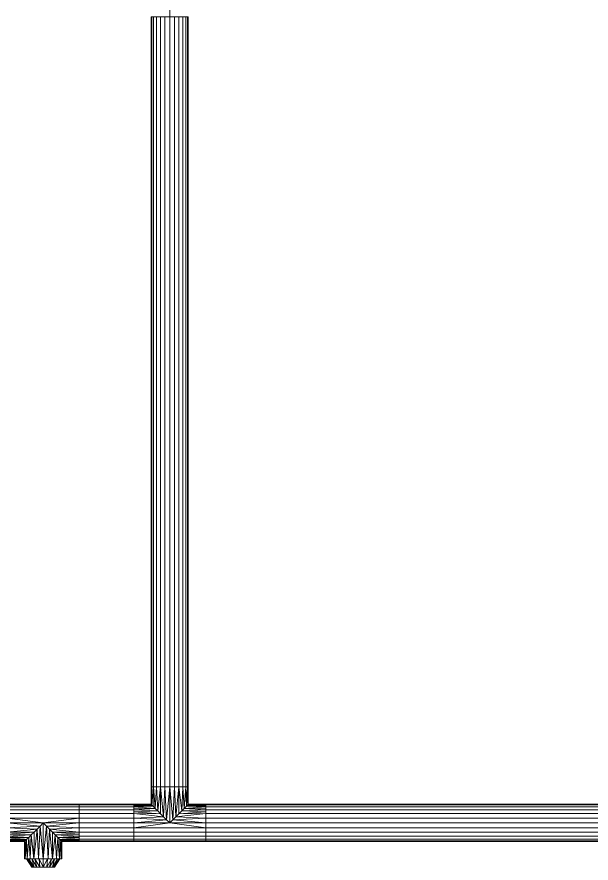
# Model space of a CAD drawing. Header units: inches. Extents: x -3033 to -2408, y 63 to 603.
# Drawn here: x -2922.5 to -2868.5, y 245.2 to 324.8 of the extents above; entities that cross this region are included whole.
import ezdxf

# ---------------------------------------------------------------- set-up
doc = ezdxf.new("R2010")
doc.units = ezdxf.units.IN
doc.header["$MEASUREMENT"] = 0
doc.layers.add('P-PIPE', color=3, linetype='Continuous', lineweight=9)
doc.layers.add('P-PIPE-CNTR', color=3, linetype='Continuous', lineweight=9)

# ---------------------------------------------------------------- blocks, each defined once
blk = doc.blocks.new('Tee - Welded - Generic - Standard-1078909-07 - Penthouse Level')
at = {"layer": 'P-PIPE'}
mesh = blk.add_polyface(dxfattribs=at)
corners = [(-3.386, -1.75), (-3.386, -1.69, 0.453), (-3.386, -1.516, 0.875), (-3.386, -1.237, 1.237), (-3.386, -0.875, 1.516), (-3.386, -0.453, 1.69), (-3.386, 0, 1.75), (-3.386, 0.453, 1.69), (-3.386, 0.875, 1.516), (-3.386, 1.237, 1.237), (-3.386, 1.516, 0.875), (-3.386, 1.69, 0.453), (-3.386, 1.75), (-3.386, 1.69, -0.453), (-3.386, 1.516, -0.875), (-3.386, 1.237, -1.237), (-3.386, 0.875, -1.516), (-3.386, 0.453, -1.69), (-3.386, 0, -1.75), (-3.386, -0.453, -1.69), (-3.386, -0.875, -1.516), (-3.386, -1.237, -1.237), (-3.386, -1.516, -0.875), (-3.386, -1.69, -0.453)]
mesh.append_faces([[corners[k] for k in face] for face in [(10, 5, 8, 9), (13, 1, 12)]], dxfattribs={"vtx0": -1, "vtx1": -1})
mesh.append_faces([[corners[k] for k in face] for face in [(16, 19, 22)]], dxfattribs={"vtx0": -1, "vtx1": -1, "vtx2": -1})
mesh.append_faces([[corners[k] for k in face] for face in [(13, 16, 0, 1)]], dxfattribs={"vtx0": -1, "vtx1": -1, "vtx3": -1})
mesh.append_faces([[corners[k] for k in face] for face in [(6, 7, 8, 5)]], dxfattribs={"vtx2": -1})
mesh.append_faces([[corners[k] for k in face] for face in [(22, 23, 0, 16), (10, 11, 12, 5), (1, 2, 3, 12), (3, 4, 5, 12)]], dxfattribs={"vtx2": -1, "vtx3": -1})
mesh.append_faces([[corners[k] for k in face] for face in [(16, 17, 18, 19), (13, 14, 15, 16), (19, 20, 21, 22)]], dxfattribs={"vtx3": -1})
mesh = blk.add_polyface(dxfattribs=at)
corners = [(-3.386, 1.75), (-3.386, 1.69, 0.453), (-3.386, 1.516, 0.875), (-3.386, 1.237, 1.237), (-3.386, 0.875, 1.516), (-3.386, 0.453, 1.69), (-3.386, 0, 1.75), (-3.386, -0.453, 1.69), (-3.386, -0.875, 1.516), (-3.386, -1.237, 1.237), (-3.386, -1.516, 0.875), (-3.386, -1.69, 0.453), (-3.386, -1.75), (-1.75, -1.75), (-1.701, -1.701, 0.411), (-1.566, -1.566, 0.781), (-1.368, -1.368, 1.091), (-1.13, -1.13, 1.337), (-0.865, -0.865, 1.521), (-0.584, -0.584, 1.65), (-0.294, -0.294, 1.725), (0, 0, 1.75), (0.294, -0.294, 1.725), (0.584, -0.584, 1.65), (0.865, -0.865, 1.521), (1.13, -1.13, 1.337), (1.368, -1.368, 1.091), (1.566, -1.566, 0.781), (1.701, -1.701, 0.411), (1.75, -1.75), (3.386, -1.75), (3.386, -1.69, 0.453), (3.386, -1.516, 0.875), (3.386, -1.237, 1.237), (3.386, -0.875, 1.516), (3.386, -0.453, 1.69), (3.386, 0, 1.75), (3.386, 0.453, 1.69), (3.386, 0.875, 1.516), (3.386, 1.237, 1.237), (3.386, 1.516, 0.875), (3.386, 1.69, 0.453), (3.386, 1.75), (-3.386, -1.056, 1.376), (-3.386, -1.376, 1.056), (-3.386, -1.603, 0.664), (3.386, -1.603, 0.664), (3.386, -1.376, 1.056), (3.386, -1.056, 1.376), (1.633, -1.633, 0.596), (-1.633, -1.633, 0.596)]
mesh.append_faces([[corners[k] for k in face] for face in [(14, 12, 13)]], dxfattribs={"vtx0": -1})
mesh.append_faces([[corners[k] for k in face] for face in [(34, 24, 48), (33, 26, 47), (26, 33, 25), (11, 50, 45), (15, 45, 50), (12, 14, 11), (9, 17, 43), (16, 10, 15), (24, 34, 23), (22, 36, 21), (20, 7, 19), (7, 20, 6), (18, 43, 17)]], dxfattribs={"vtx0": -1, "vtx1": -1})
mesh.append_faces([[corners[k] for k in face] for face in [(32, 26, 27), (25, 33, 48), (11, 14, 50), (18, 8, 43), (16, 44, 10), (46, 27, 49), (48, 24, 25), (31, 49, 28), (16, 9, 44), (23, 34, 35), (15, 10, 45), (21, 5, 6), (26, 32, 47)]], dxfattribs={"vtx0": -1, "vtx2": -1})
mesh.append_faces([[corners[k] for k in face] for face in [(21, 36, 37, 5)]], dxfattribs={"vtx0": -1, "vtx2": -1, "vtx3": -1})
mesh.append_faces([[corners[k] for k in face] for face in [(30, 31, 28), (31, 46, 49), (46, 32, 27), (16, 17, 9), (18, 19, 8), (35, 36, 22), (22, 23, 35), (20, 21, 6), (7, 8, 19)]], dxfattribs={"vtx1": -1, "vtx2": -1})
mesh.append_faces([[corners[k] for k in face] for face in [(39, 40, 2, 3), (40, 41, 1, 2), (37, 38, 4, 5), (38, 39, 3, 4)]], dxfattribs={"vtx1": -1, "vtx3": -1})
mesh.append_faces([[corners[k] for k in face] for face in [(28, 29, 30)]], dxfattribs={"vtx2": -1})
mesh.append_faces([[corners[k] for k in face] for face in [(41, 42, 0, 1)]], dxfattribs={"vtx3": -1})
mesh = blk.add_polyface(dxfattribs=at)
corners = [(-3.386, -1.75), (-3.386, -1.69, -0.453), (-3.386, -1.516, -0.875), (-3.386, -1.237, -1.237), (-3.386, -0.875, -1.516), (-3.386, -0.453, -1.69), (-3.386, 0, -1.75), (-3.386, 0.453, -1.69), (-3.386, 0.875, -1.516), (-3.386, 1.237, -1.237), (-3.386, 1.516, -0.875), (-3.386, 1.69, -0.453), (-3.386, 1.75), (3.386, 1.75), (3.386, 1.69, -0.453), (3.386, 1.516, -0.875), (3.386, 1.237, -1.237), (3.386, 0.875, -1.516), (3.386, 0.453, -1.69), (3.386, 0, -1.75), (3.386, -0.453, -1.69), (3.386, -0.875, -1.516), (3.386, -1.237, -1.237), (3.386, -1.516, -0.875), (3.386, -1.69, -0.453), (3.386, -1.75), (1.75, -1.75), (1.701, -1.701, -0.411), (1.566, -1.566, -0.781), (1.368, -1.368, -1.091), (1.13, -1.13, -1.337), (0.865, -0.865, -1.521), (0.584, -0.584, -1.65), (0.294, -0.294, -1.725), (0, 0, -1.75), (-0.294, -0.294, -1.725), (-0.584, -0.584, -1.65), (-0.865, -0.865, -1.521), (-1.13, -1.13, -1.337), (-1.368, -1.368, -1.091), (-1.566, -1.566, -0.781), (-1.701, -1.701, -0.411), (-1.75, -1.75), (-3.386, -1.603, -0.664), (-3.386, -1.376, -1.056), (-3.386, -1.056, -1.376), (3.386, -1.056, -1.376), (3.386, -1.376, -1.056), (3.386, -1.603, -0.664), (-1.633, -1.633, -0.596), (1.633, -1.633, -0.596)]
mesh.append_faces([[corners[k] for k in face] for face in [(33, 20, 32), (6, 35, 5), (31, 46, 30), (28, 48, 50), (38, 45, 37), (24, 50, 48), (3, 39, 44), (37, 4, 36), (1, 41, 0), (40, 2, 39)]], dxfattribs={"vtx0": -1, "vtx1": -1})
mesh.append_faces([[corners[k] for k in face] for face in [(11, 14, 15, 10), (38, 3, 45), (19, 33, 34), (1, 49, 41), (39, 2, 44), (36, 4, 5), (43, 40, 49), (31, 21, 46), (21, 31, 32), (24, 27, 50), (27, 24, 25), (23, 28, 29), (3, 38, 39), (28, 23, 48), (40, 43, 2), (29, 22, 47)]], dxfattribs={"vtx0": -1, "vtx2": -1})
mesh.append_faces([[corners[k] for k in face] for face in [(34, 6, 7, 18)]], dxfattribs={"vtx0": -1, "vtx2": -1, "vtx3": -1})
mesh.append_faces([[corners[k] for k in face] for face in [(26, 27, 25)]], dxfattribs={"vtx1": -1})
mesh.append_faces([[corners[k] for k in face] for face in [(19, 20, 33), (18, 19, 34), (20, 21, 32), (35, 36, 5), (34, 35, 6), (46, 22, 30), (29, 30, 22), (47, 23, 29), (45, 4, 37), (1, 43, 49)]], dxfattribs={"vtx1": -1, "vtx2": -1})
mesh.append_faces([[corners[k] for k in face] for face in [(15, 16, 9, 10), (16, 17, 8, 9), (17, 18, 7, 8)]], dxfattribs={"vtx1": -1, "vtx3": -1})
mesh.append_faces([[corners[k] for k in face] for face in [(12, 13, 14, 11), (41, 42, 0)]], dxfattribs={"vtx2": -1})
mesh = blk.add_polyface(dxfattribs=at)
corners = [(3.386, -1.75), (3.386, -1.69, -0.453), (3.386, -1.516, -0.875), (3.386, -1.237, -1.237), (3.386, -0.875, -1.516), (3.386, -0.453, -1.69), (3.386, 0, -1.75), (3.386, 0.453, -1.69), (3.386, 0.875, -1.516), (3.386, 1.237, -1.237), (3.386, 1.516, -0.875), (3.386, 1.69, -0.453), (3.386, 1.75), (3.386, 1.69, 0.453), (3.386, 1.516, 0.875), (3.386, 1.237, 1.237), (3.386, 0.875, 1.516), (3.386, 0.453, 1.69), (3.386, 0, 1.75), (3.386, -0.453, 1.69), (3.386, -0.875, 1.516), (3.386, -1.237, 1.237), (3.386, -1.516, 0.875), (3.386, -1.69, 0.453)]
mesh.append_faces([[corners[k] for k in face] for face in [(21, 19, 20)]], dxfattribs={"vtx0": -1})
mesh.append_faces([[corners[k] for k in face] for face in [(16, 19, 14, 15)]], dxfattribs={"vtx0": -1, "vtx1": -1})
mesh.append_faces([[corners[k] for k in face] for face in [(8, 21, 2, 5), (21, 8, 14, 19)]], dxfattribs={"vtx0": -1, "vtx1": -1, "vtx2": -1, "vtx3": -1})
mesh.append_faces([[corners[k] for k in face] for face in [(8, 11, 12, 14)]], dxfattribs={"vtx0": -1, "vtx2": -1, "vtx3": -1})
mesh.append_faces([[corners[k] for k in face] for face in [(6, 7, 8, 5), (9, 10, 11, 8), (3, 4, 5, 2), (12, 13, 14)]], dxfattribs={"vtx2": -1})
mesh.append_faces([[corners[k] for k in face] for face in [(0, 1, 2, 21)]], dxfattribs={"vtx2": -1, "vtx3": -1})
mesh.append_faces([[corners[k] for k in face] for face in [(16, 17, 18, 19), (21, 22, 23, 0)]], dxfattribs={"vtx3": -1})
mesh = blk.add_polyface(dxfattribs=at)
corners = [(-1.75, -3.386), (-1.69, -3.386, 0.453), (-1.516, -3.386, 0.875), (-1.237, -3.386, 1.237), (-0.875, -3.386, 1.516), (-0.453, -3.386, 1.69), (0, -3.386, 1.75), (0.453, -3.386, 1.69), (0.875, -3.386, 1.516), (1.237, -3.386, 1.237), (1.516, -3.386, 0.875), (1.69, -3.386, 0.453), (1.75, -3.386), (1.75, -1.75), (1.701, -1.701, 0.411), (1.566, -1.566, 0.781), (1.368, -1.368, 1.091), (1.13, -1.13, 1.337), (0.865, -0.865, 1.521), (0.584, -0.584, 1.65), (0.294, -0.294, 1.725), (0, 0, 1.75), (-0.294, -0.294, 1.725), (-0.584, -0.584, 1.65), (-0.865, -0.865, 1.521), (-1.13, -1.13, 1.337), (-1.368, -1.368, 1.091), (-1.566, -1.566, 0.781), (-1.701, -1.701, 0.411), (-1.75, -1.75)]
mesh.append_faces([[corners[k] for k in face] for face in [(1, 28, 0), (27, 2, 26), (23, 5, 22), (25, 4, 24), (8, 19, 7), (17, 9, 16)]], dxfattribs={"vtx0": -1, "vtx1": -1})
mesh.append_faces([[corners[k] for k in face] for face in [(26, 2, 3), (27, 1, 2), (23, 4, 5), (6, 21, 22), (22, 5, 6), (20, 6, 7), (16, 9, 10), (17, 8, 9), (14, 11, 12), (6, 20, 21)]], dxfattribs={"vtx0": -1, "vtx2": -1})
mesh.append_faces([[corners[k] for k in face] for face in [(13, 14, 12)]], dxfattribs={"vtx1": -1})
mesh.append_faces([[corners[k] for k in face] for face in [(3, 4, 25), (27, 28, 1), (25, 26, 3), (23, 24, 4), (10, 11, 15), (17, 18, 8), (19, 20, 7), (18, 19, 8), (15, 16, 10), (14, 15, 11)]], dxfattribs={"vtx1": -1, "vtx2": -1})
mesh.append_faces([[corners[k] for k in face] for face in [(28, 29, 0)]], dxfattribs={"vtx2": -1})
mesh = blk.add_polyface(dxfattribs=at)
corners = [(1.75, -3.386), (1.69, -3.386, -0.453), (1.516, -3.386, -0.875), (1.237, -3.386, -1.237), (0.875, -3.386, -1.516), (0.453, -3.386, -1.69), (0, -3.386, -1.75), (-0.453, -3.386, -1.69), (-0.875, -3.386, -1.516), (-1.237, -3.386, -1.237), (-1.516, -3.386, -0.875), (-1.69, -3.386, -0.453), (-1.75, -3.386), (-1.75, -1.75), (-1.701, -1.701, -0.411), (-1.566, -1.566, -0.781), (-1.368, -1.368, -1.091), (-1.13, -1.13, -1.337), (-0.865, -0.865, -1.521), (-0.584, -0.584, -1.65), (-0.294, -0.294, -1.725), (0, 0, -1.75), (0.294, -0.294, -1.725), (0.584, -0.584, -1.65), (0.865, -0.865, -1.521), (1.13, -1.13, -1.337), (1.368, -1.368, -1.091), (1.566, -1.566, -0.781), (1.701, -1.701, -0.411), (1.75, -1.75)]
mesh.append_faces([[corners[k] for k in face] for face in [(1, 28, 0), (3, 26, 2), (27, 2, 26), (23, 5, 22), (25, 4, 24), (8, 19, 7), (17, 9, 16)]], dxfattribs={"vtx0": -1, "vtx1": -1})
mesh.append_faces([[corners[k] for k in face] for face in [(27, 1, 2), (23, 4, 5), (6, 21, 22), (22, 5, 6), (20, 6, 7), (16, 9, 10), (17, 8, 9), (14, 11, 12), (6, 20, 21)]], dxfattribs={"vtx0": -1, "vtx2": -1})
mesh.append_faces([[corners[k] for k in face] for face in [(29, 0, 28), (13, 14, 12)]], dxfattribs={"vtx1": -1})
mesh.append_faces([[corners[k] for k in face] for face in [(3, 4, 25), (27, 28, 1), (25, 26, 3), (23, 24, 4), (10, 11, 15), (17, 18, 8), (19, 20, 7), (18, 19, 8), (15, 16, 10), (14, 15, 11)]], dxfattribs={"vtx1": -1, "vtx2": -1})
mesh = blk.add_polyface(dxfattribs=at)
corners = [(-1.75, -3.386), (-1.69, -3.386, -0.453), (-1.516, -3.386, -0.875), (-1.237, -3.386, -1.237), (-0.875, -3.386, -1.516), (-0.453, -3.386, -1.69), (0, -3.386, -1.75), (0.453, -3.386, -1.69), (0.875, -3.386, -1.516), (1.237, -3.386, -1.237), (1.516, -3.386, -0.875), (1.69, -3.386, -0.453), (1.75, -3.386), (1.69, -3.386, 0.453), (1.516, -3.386, 0.875), (1.237, -3.386, 1.237), (0.875, -3.386, 1.516), (0.453, -3.386, 1.69), (0, -3.386, 1.75), (-0.453, -3.386, 1.69), (-0.875, -3.386, 1.516), (-1.237, -3.386, 1.237), (-1.516, -3.386, 0.875), (-1.69, -3.386, 0.453)]
mesh.append_faces([[corners[k] for k in face] for face in [(16, 18, 14, 15)]], dxfattribs={"vtx0": -1, "vtx1": -1})
mesh.append_faces([[corners[k] for k in face] for face in [(19, 8, 14, 18)]], dxfattribs={"vtx0": -1, "vtx1": -1, "vtx2": -1})
mesh.append_faces([[corners[k] for k in face] for face in [(8, 21, 2, 5)]], dxfattribs={"vtx0": -1, "vtx1": -1, "vtx2": -1, "vtx3": -1})
mesh.append_faces([[corners[k] for k in face] for face in [(8, 11, 12, 14)]], dxfattribs={"vtx0": -1, "vtx2": -1, "vtx3": -1})
mesh.append_faces([[corners[k] for k in face] for face in [(17, 18, 16)]], dxfattribs={"vtx1": -1})
mesh.append_faces([[corners[k] for k in face] for face in [(6, 7, 8, 5), (9, 10, 11, 8), (3, 4, 5, 2), (12, 13, 14)]], dxfattribs={"vtx2": -1})
mesh.append_faces([[corners[k] for k in face] for face in [(0, 1, 2, 21), (19, 20, 21, 8)]], dxfattribs={"vtx2": -1, "vtx3": -1})
mesh.append_faces([[corners[k] for k in face] for face in [(21, 22, 23, 0)]], dxfattribs={"vtx3": -1})
blk = doc.blocks.new('Transition - Generic - Plumbing-CW-1349033-07 - Penthouse Level')
at = {"layer": 'P-PIPE'}
mesh = blk.add_polyface(dxfattribs=at)
corners = [(0, -1.562), (0, -1.353, 0.781), (0, -0.781, 1.353), (0, 0, 1.562), (0, 0.781, 1.353), (0, 1.353, 0.781), (0, 1.562), (0, 1.353, -0.781), (0, 0.781, -1.353), (0, 0, -1.562), (0, -0.781, -1.353), (0, -1.353, -0.781)]
mesh.append_faces([[corners[k] for k in face] for face in [(0, 10, 11), (7, 5, 6)]], dxfattribs={"vtx0": -1})
mesh.append_faces([[corners[k] for k in face] for face in [(0, 5, 9, 10)]], dxfattribs={"vtx0": -1, "vtx1": -1, "vtx3": -1})
mesh.append_faces([[corners[k] for k in face] for face in [(5, 7, 8, 9)]], dxfattribs={"vtx0": -1, "vtx3": -1})
mesh.append_faces([[corners[k] for k in face] for face in [(4, 5, 0, 1)]], dxfattribs={"vtx1": -1, "vtx3": -1})
mesh.append_faces([[corners[k] for k in face] for face in [(2, 3, 4, 1)]], dxfattribs={"vtx2": -1})
mesh = blk.add_polyface(dxfattribs=at)
corners = [(0, -1.562), (0, -1.353, -0.781), (0, -0.781, -1.353), (0, 0, -1.562), (0, 0.781, -1.353), (0, 1.353, -0.781), (0, 1.562), (0.781, 1.062), (0.781, 0.86, -0.625), (0.781, 0.328, -1.01), (0.781, -0.328, -1.01), (0.781, -0.86, -0.625), (0.781, -1.062), (0, 1.488, -0.279), (0.781, 0.961, -0.312), (0, -1.488, -0.279), (0.781, -0.961, -0.312), (0.781, 0.594, -0.818), (0, 1.067, -1.067), (0, 0.391, -1.458), (0.781, -0.594, -0.818), (0, -1.067, -1.067), (0, -0.391, -1.458), (0.781, 0, -1.01)]
mesh.append_faces([[corners[k] for k in face] for face in [(7, 13, 6)]], dxfattribs={"vtx0": -1})
mesh.append_faces([[corners[k] for k in face] for face in [(10, 22, 23), (1, 16, 15), (5, 8, 18), (2, 20, 21), (19, 23, 3), (23, 19, 9)]], dxfattribs={"vtx0": -1, "vtx1": -1})
mesh.append_faces([[corners[k] for k in face] for face in [(5, 14, 8), (18, 8, 17), (13, 7, 14), (2, 10, 20), (15, 16, 12), (11, 1, 21), (10, 2, 22), (17, 4, 18), (23, 22, 3)]], dxfattribs={"vtx0": -1, "vtx2": -1})
mesh.append_faces([[corners[k] for k in face] for face in [(19, 4, 9), (5, 13, 14), (17, 9, 4), (20, 11, 21), (11, 16, 1)]], dxfattribs={"vtx1": -1, "vtx2": -1})
mesh.append_faces([[corners[k] for k in face] for face in [(12, 0, 15)]], dxfattribs={"vtx2": -1})
mesh = blk.add_polyface(dxfattribs=at)
corners = [(0, 1.562), (0, 1.353, 0.781), (0, 0.781, 1.353), (0, 0, 1.562), (0, -0.781, 1.353), (0, -1.353, 0.781), (0, -1.562), (0.781, -1.062), (0.781, -0.86, 0.625), (0.781, -0.328, 1.01), (0.781, 0.328, 1.01), (0.781, 0.86, 0.625), (0.781, 1.062), (0, -1.488, 0.279), (0.781, -0.961, 0.312), (0, 1.488, 0.279), (0.781, 0.961, 0.312), (0.781, -0.594, 0.818), (0, -1.067, 1.067), (0, -0.391, 1.458), (0.781, 0.594, 0.818), (0, 1.067, 1.067), (0, 0.391, 1.458), (0.781, 0, 1.01)]
mesh.append_faces([[corners[k] for k in face] for face in [(7, 13, 6)]], dxfattribs={"vtx0": -1})
mesh.append_faces([[corners[k] for k in face] for face in [(10, 22, 23), (1, 16, 15), (5, 8, 18), (2, 20, 21), (19, 23, 3), (23, 19, 9)]], dxfattribs={"vtx0": -1, "vtx1": -1})
mesh.append_faces([[corners[k] for k in face] for face in [(5, 14, 8), (18, 8, 17), (13, 7, 14), (2, 10, 20), (15, 16, 12), (11, 1, 21), (10, 2, 22), (17, 4, 18), (23, 22, 3)]], dxfattribs={"vtx0": -1, "vtx2": -1})
mesh.append_faces([[corners[k] for k in face] for face in [(19, 4, 9), (5, 13, 14), (17, 9, 4), (20, 11, 21), (11, 16, 1)]], dxfattribs={"vtx1": -1, "vtx2": -1})
mesh.append_faces([[corners[k] for k in face] for face in [(12, 0, 15)]], dxfattribs={"vtx2": -1})
mesh = blk.add_polyface(dxfattribs=at)
corners = [(0.781, -1.062), (0.781, -0.86, -0.625), (0.781, -0.328, -1.01), (0.781, 0.328, -1.01), (0.781, 0.86, -0.625), (0.781, 1.062), (0.781, 0.86, 0.625), (0.781, 0.328, 1.01), (0.781, -0.328, 1.01), (0.781, -0.86, 0.625)]
mesh.append_faces([[corners[k] for k in face] for face in [(1, 2, 9, 0)]], dxfattribs={"vtx1": -1})
mesh.append_faces([[corners[k] for k in face] for face in [(5, 6, 9, 2)]], dxfattribs={"vtx1": -1, "vtx2": -1, "vtx3": -1})
mesh.append_faces([[corners[k] for k in face] for face in [(7, 8, 9, 6), (3, 4, 5, 2)]], dxfattribs={"vtx2": -1})

msp = doc.modelspace()

# ---------------------------------------------------------------- linework, layer by layer
at = {"layer": 'P-PIPE-CNTR', "color": 1}
for p, q in [((-2908.106, 324.791, 1246), (-2908.106, 252.386, 1246)), ((-2908.106, 324.791, 1246), (-2908.106, 252.386, 1246)), ((-2908.106, 252.386, 1246), (-2908.106, 249, 1246)), ((-2916.614, 249, 1246), (-2923.386, 249, 1246)), ((-2920, 245.614, 1246), (-2920, 249, 1246)), ((-2916.614, 249, 1246), (-2911.492, 249, 1246)), ((-2916.614, 249, 1246), (-2911.492, 249, 1246)), ((-2904.72, 249, 1246), (-2911.492, 249, 1246)), ((-2904.72, 249, 1246), (-2815.386, 249, 1246)), ((-2904.72, 249, 1246), (-2815.386, 249, 1246)), ((-2920, 245.614, 1246), (-2920, 244.833, 1246))]:
    msp.add_line(p, q, dxfattribs=at)
at = {"layer": 'P-PIPE-CNTR', "color": 1, "extrusion": (1, 0, 0)}
msp.add_arc((324.791, 1243.008, -2908.106), 2.992, 0, 90, dxfattribs=at)

# ---------------------------------------------------------------- block references
at = {"layer": 'P-PIPE', "color": 1}
for name, p, rotation in [('Tee - Welded - Generic - Standard-1078909-07 - Penthouse Level', (-2908.106, 249, 1246), 180), ('Transition - Generic - Plumbing-CW-1349033-07 - Penthouse Level', (-2920, 245.614, 1246), 270)]:
    msp.add_blockref(name, p, dxfattribs=dict(at, rotation=rotation))
at = {"layer": 'P-PIPE', "color": 1, "extrusion": (0, 0, -1)}
msp.add_blockref('Tee - Welded - Generic - Standard-1078909-07 - Penthouse Level', (2920, 249, -1246), dxfattribs=at)

# ---------------------------------------------------------------- meshes
at = {"layer": 'P-PIPE', "color": 1}
mesh = msp.add_polyface(dxfattribs=at)
corners = [(-2909.856, 324.791, 1246), (-2909.797, 324.791, 1246.453), (-2909.622, 324.791, 1246.875), (-2909.344, 324.791, 1247.237), (-2908.981, 324.791, 1247.516), (-2908.559, 324.791, 1247.69), (-2908.106, 324.791, 1247.75), (-2907.653, 324.791, 1247.69), (-2907.231, 324.791, 1247.516), (-2906.869, 324.791, 1247.237), (-2906.591, 324.791, 1246.875), (-2906.416, 324.791, 1246.453), (-2906.356, 324.791, 1246), (-2906.416, 324.791, 1245.547), (-2906.591, 324.791, 1245.125), (-2906.869, 324.791, 1244.763), (-2907.231, 324.791, 1244.484), (-2907.653, 324.791, 1244.31), (-2908.106, 324.791, 1244.25), (-2908.559, 324.791, 1244.31), (-2908.981, 324.791, 1244.484), (-2909.344, 324.791, 1244.763), (-2909.622, 324.791, 1245.125), (-2909.797, 324.791, 1245.547)]
mesh.append_faces([[corners[k] for k in face] for face in [(16, 9, 15)]], dxfattribs={"vtx0": -1, "vtx1": -1, "color": 1})
mesh.append_faces([[corners[k] for k in face] for face in [(8, 20, 4, 6)]], dxfattribs={"vtx0": -1, "vtx1": -1, "vtx2": -1, "vtx3": -1, "color": 1})
mesh.append_faces([[corners[k] for k in face] for face in [(21, 3, 4, 20), (22, 2, 3, 21), (15, 9, 10, 14)]], dxfattribs={"vtx0": -1, "vtx2": -1, "color": 1})
mesh.append_faces([[corners[k] for k in face] for face in [(5, 6, 4), (7, 8, 6), (11, 12, 10), (23, 0, 22)]], dxfattribs={"vtx1": -1, "color": 1})
mesh.append_faces([[corners[k] for k in face] for face in [(8, 9, 16, 20)]], dxfattribs={"vtx1": -1, "vtx2": -1, "vtx3": -1, "color": 1})
mesh.append_faces([[corners[k] for k in face] for face in [(16, 17, 18)]], dxfattribs={"vtx2": -1, "color": 1})
mesh.append_faces([[corners[k] for k in face] for face in [(0, 1, 2, 22), (18, 19, 20, 16), (12, 13, 14, 10)]], dxfattribs={"vtx2": -1, "vtx3": -1, "color": 1})
mesh = msp.add_polyface(dxfattribs=at)
corners = [(-2908.106, 324.791, 1247.75), (-2908.559, 324.791, 1247.69), (-2908.981, 324.791, 1247.516), (-2909.344, 324.791, 1247.237), (-2909.622, 324.791, 1246.875), (-2909.797, 324.791, 1246.453), (-2909.856, 324.791, 1246), (-2909.856, 252.386, 1246), (-2909.797, 252.386, 1246.453), (-2909.622, 252.386, 1246.875), (-2909.344, 252.386, 1247.237), (-2908.981, 252.386, 1247.516), (-2908.559, 252.386, 1247.69), (-2908.106, 252.386, 1247.75)]
mesh.append_faces([[corners[k] for k in face] for face in [(8, 9, 4, 5), (3, 4, 9, 10), (11, 12, 1, 2), (2, 3, 10, 11)]], dxfattribs={"vtx1": -1, "vtx3": -1, "color": 1})
mesh.append_faces([[corners[k] for k in face] for face in [(6, 7, 8, 5)]], dxfattribs={"vtx2": -1, "color": 1})
mesh.append_faces([[corners[k] for k in face] for face in [(12, 13, 0, 1)]], dxfattribs={"vtx3": -1, "color": 1})
mesh = msp.add_polyface(dxfattribs=at)
corners = [(-2909.856, 324.791, 1246), (-2909.797, 324.791, 1245.547), (-2909.622, 324.791, 1245.125), (-2909.344, 324.791, 1244.763), (-2908.981, 324.791, 1244.484), (-2908.559, 324.791, 1244.31), (-2908.106, 324.791, 1244.25), (-2908.106, 252.386, 1244.25), (-2908.559, 252.386, 1244.31), (-2908.981, 252.386, 1244.484), (-2909.344, 252.386, 1244.763), (-2909.622, 252.386, 1245.125), (-2909.797, 252.386, 1245.547), (-2909.856, 252.386, 1246)]
mesh.append_faces([[corners[k] for k in face] for face in [(7, 8, 5, 6)]], dxfattribs={"vtx1": -1, "color": 1})
mesh.append_faces([[corners[k] for k in face] for face in [(8, 9, 4, 5), (3, 4, 9, 10), (11, 12, 1, 2), (2, 3, 10, 11)]], dxfattribs={"vtx1": -1, "vtx3": -1, "color": 1})
mesh.append_faces([[corners[k] for k in face] for face in [(12, 13, 0, 1)]], dxfattribs={"vtx3": -1, "color": 1})
mesh = msp.add_polyface(dxfattribs=at)
corners = [(-2906.356, 324.791, 1246), (-2906.416, 324.791, 1246.453), (-2906.591, 324.791, 1246.875), (-2906.869, 324.791, 1247.237), (-2907.231, 324.791, 1247.516), (-2907.653, 324.791, 1247.69), (-2908.106, 324.791, 1247.75), (-2908.106, 252.386, 1247.75), (-2907.653, 252.386, 1247.69), (-2907.231, 252.386, 1247.516), (-2906.869, 252.386, 1247.237), (-2906.591, 252.386, 1246.875), (-2906.416, 252.386, 1246.453), (-2906.356, 252.386, 1246)]
mesh.append_faces([[corners[k] for k in face] for face in [(7, 8, 5, 6)]], dxfattribs={"vtx1": -1, "color": 1})
mesh.append_faces([[corners[k] for k in face] for face in [(8, 9, 4, 5), (3, 4, 9, 10), (11, 12, 1, 2), (2, 3, 10, 11)]], dxfattribs={"vtx1": -1, "vtx3": -1, "color": 1})
mesh.append_faces([[corners[k] for k in face] for face in [(12, 13, 0, 1)]], dxfattribs={"vtx3": -1, "color": 1})
mesh = msp.add_polyface(dxfattribs=at)
corners = [(-2908.106, 324.791, 1244.25), (-2907.653, 324.791, 1244.31), (-2907.231, 324.791, 1244.484), (-2906.869, 324.791, 1244.763), (-2906.591, 324.791, 1245.125), (-2906.416, 324.791, 1245.547), (-2906.356, 324.791, 1246), (-2906.356, 252.386, 1246), (-2906.416, 252.386, 1245.547), (-2906.591, 252.386, 1245.125), (-2906.869, 252.386, 1244.763), (-2907.231, 252.386, 1244.484), (-2907.653, 252.386, 1244.31), (-2908.106, 252.386, 1244.25)]
mesh.append_faces([[corners[k] for k in face] for face in [(7, 8, 5, 6)]], dxfattribs={"vtx1": -1, "color": 1})
mesh.append_faces([[corners[k] for k in face] for face in [(8, 9, 4, 5), (3, 4, 9, 10), (11, 12, 1, 2), (2, 3, 10, 11)]], dxfattribs={"vtx1": -1, "vtx3": -1, "color": 1})
mesh.append_faces([[corners[k] for k in face] for face in [(12, 13, 0, 1)]], dxfattribs={"vtx3": -1, "color": 1})
mesh = msp.add_polyface(dxfattribs=at)
corners = [(-2909.856, 252.386, 1246), (-2909.797, 252.386, 1245.547), (-2909.622, 252.386, 1245.125), (-2909.344, 252.386, 1244.763), (-2908.981, 252.386, 1244.484), (-2908.559, 252.386, 1244.31), (-2908.106, 252.386, 1244.25), (-2907.653, 252.386, 1244.31), (-2907.231, 252.386, 1244.484), (-2906.869, 252.386, 1244.763), (-2906.591, 252.386, 1245.125), (-2906.416, 252.386, 1245.547), (-2906.356, 252.386, 1246), (-2906.416, 252.386, 1246.453), (-2906.591, 252.386, 1246.875), (-2906.869, 252.386, 1247.237), (-2907.231, 252.386, 1247.516), (-2907.653, 252.386, 1247.69), (-2908.106, 252.386, 1247.75), (-2908.559, 252.386, 1247.69), (-2908.981, 252.386, 1247.516), (-2909.344, 252.386, 1247.237), (-2909.622, 252.386, 1246.875), (-2909.797, 252.386, 1246.453)]
mesh.append_faces([[corners[k] for k in face] for face in [(18, 16, 17), (12, 10, 11), (2, 0, 1)]], dxfattribs={"vtx0": -1, "color": 1})
mesh.append_faces([[corners[k] for k in face] for face in [(9, 15, 8)]], dxfattribs={"vtx0": -1, "vtx1": -1, "color": 1})
mesh.append_faces([[corners[k] for k in face] for face in [(4, 16, 20, 3)]], dxfattribs={"vtx0": -1, "vtx1": -1, "vtx2": -1, "color": 1})
mesh.append_faces([[corners[k] for k in face] for face in [(3, 20, 21, 2)]], dxfattribs={"vtx0": -1, "vtx2": -1, "color": 1})
mesh.append_faces([[corners[k] for k in face] for face in [(2, 21, 22, 0), (8, 15, 16, 4)]], dxfattribs={"vtx0": -1, "vtx2": -1, "vtx3": -1, "color": 1})
mesh.append_faces([[corners[k] for k in face] for face in [(14, 15, 9, 10)]], dxfattribs={"vtx1": -1, "vtx3": -1, "color": 1})
mesh.append_faces([[corners[k] for k in face] for face in [(22, 23, 0), (6, 7, 8)]], dxfattribs={"vtx2": -1, "color": 1})
mesh.append_faces([[corners[k] for k in face] for face in [(18, 19, 20, 16), (12, 13, 14, 10), (4, 5, 6, 8)]], dxfattribs={"vtx2": -1, "vtx3": -1, "color": 1})
mesh = msp.add_polyface(dxfattribs=at)
corners = [(-2916.614, 247.25, 1246), (-2916.614, 247.31, 1246.453), (-2916.614, 247.484, 1246.875), (-2916.614, 247.763, 1247.237), (-2916.614, 248.125, 1247.516), (-2916.614, 248.547, 1247.69), (-2916.614, 249, 1247.75), (-2916.614, 249.453, 1247.69), (-2916.614, 249.875, 1247.516), (-2916.614, 250.237, 1247.237), (-2916.614, 250.516, 1246.875), (-2916.614, 250.69, 1246.453), (-2916.614, 250.75, 1246), (-2916.614, 250.69, 1245.547), (-2916.614, 250.516, 1245.125), (-2916.614, 250.237, 1244.763), (-2916.614, 249.875, 1244.484), (-2916.614, 249.453, 1244.31), (-2916.614, 249, 1244.25), (-2916.614, 248.547, 1244.31), (-2916.614, 248.125, 1244.484), (-2916.614, 247.763, 1244.763), (-2916.614, 247.484, 1245.125), (-2916.614, 247.31, 1245.547)]
mesh.append_faces([[corners[k] for k in face] for face in [(4, 1, 2, 3), (13, 11, 12)]], dxfattribs={"vtx0": -1, "color": 1})
mesh.append_faces([[corners[k] for k in face] for face in [(18, 6, 16, 17)]], dxfattribs={"vtx0": -1, "vtx1": -1, "color": 1})
mesh.append_faces([[corners[k] for k in face] for face in [(4, 20, 23), (8, 11, 16)]], dxfattribs={"vtx0": -1, "vtx1": -1, "vtx2": -1, "color": 1})
mesh.append_faces([[corners[k] for k in face] for face in [(13, 15, 16, 11)]], dxfattribs={"vtx0": -1, "vtx2": -1, "vtx3": -1, "color": 1})
mesh.append_faces([[corners[k] for k in face] for face in [(22, 23, 20, 21), (14, 15, 13)]], dxfattribs={"vtx1": -1, "color": 1})
mesh.append_faces([[corners[k] for k in face] for face in [(18, 19, 20, 4), (23, 0, 1, 4), (4, 5, 6, 18), (6, 7, 8, 16)]], dxfattribs={"vtx2": -1, "vtx3": -1, "color": 1})
mesh.append_faces([[corners[k] for k in face] for face in [(8, 9, 10, 11)]], dxfattribs={"vtx3": -1, "color": 1})
mesh = msp.add_polyface(dxfattribs=at)
corners = [(-2916.614, 250.75, 1246), (-2916.614, 250.69, 1246.453), (-2916.614, 250.516, 1246.875), (-2916.614, 250.237, 1247.237), (-2916.614, 249.875, 1247.516), (-2916.614, 249.453, 1247.69), (-2916.614, 249, 1247.75), (-2911.492, 249, 1247.75), (-2911.492, 249.453, 1247.69), (-2911.492, 249.875, 1247.516), (-2911.492, 250.237, 1247.237), (-2911.492, 250.516, 1246.875), (-2911.492, 250.69, 1246.453), (-2911.492, 250.75, 1246)]
mesh.append_faces([[corners[k] for k in face] for face in [(7, 8, 5, 6)]], dxfattribs={"vtx1": -1, "color": 1})
mesh.append_faces([[corners[k] for k in face] for face in [(8, 9, 4, 5), (3, 4, 9, 10), (11, 12, 1, 2), (2, 3, 10, 11)]], dxfattribs={"vtx1": -1, "vtx3": -1, "color": 1})
mesh.append_faces([[corners[k] for k in face] for face in [(12, 13, 0, 1)]], dxfattribs={"vtx3": -1, "color": 1})
mesh = msp.add_polyface(dxfattribs=at)
corners = [(-2916.614, 249, 1244.25), (-2916.614, 249.453, 1244.31), (-2916.614, 249.875, 1244.484), (-2916.614, 250.237, 1244.763), (-2916.614, 250.516, 1245.125), (-2916.614, 250.69, 1245.547), (-2916.614, 250.75, 1246), (-2911.492, 250.75, 1246), (-2911.492, 250.69, 1245.547), (-2911.492, 250.516, 1245.125), (-2911.492, 250.237, 1244.763), (-2911.492, 249.875, 1244.484), (-2911.492, 249.453, 1244.31), (-2911.492, 249, 1244.25)]
mesh.append_faces([[corners[k] for k in face] for face in [(7, 8, 5, 6)]], dxfattribs={"vtx1": -1, "color": 1})
mesh.append_faces([[corners[k] for k in face] for face in [(8, 9, 4, 5), (3, 4, 9, 10), (11, 12, 1, 2), (2, 3, 10, 11)]], dxfattribs={"vtx1": -1, "vtx3": -1, "color": 1})
mesh.append_faces([[corners[k] for k in face] for face in [(12, 13, 0, 1)]], dxfattribs={"vtx3": -1, "color": 1})
mesh = msp.add_polyface(dxfattribs=at)
corners = [(-2911.492, 247.25, 1246), (-2911.492, 247.31, 1245.547), (-2911.492, 247.484, 1245.125), (-2911.492, 247.763, 1244.763), (-2911.492, 248.125, 1244.484), (-2911.492, 248.547, 1244.31), (-2911.492, 249, 1244.25), (-2911.492, 249.453, 1244.31), (-2911.492, 249.875, 1244.484), (-2911.492, 250.237, 1244.763), (-2911.492, 250.516, 1245.125), (-2911.492, 250.69, 1245.547), (-2911.492, 250.75, 1246), (-2911.492, 250.69, 1246.453), (-2911.492, 250.516, 1246.875), (-2911.492, 250.237, 1247.237), (-2911.492, 249.875, 1247.516), (-2911.492, 249.453, 1247.69), (-2911.492, 249, 1247.75), (-2911.492, 248.547, 1247.69), (-2911.492, 248.125, 1247.516), (-2911.492, 247.763, 1247.237), (-2911.492, 247.484, 1246.875), (-2911.492, 247.31, 1246.453)]
mesh.append_faces([[corners[k] for k in face] for face in [(4, 1, 2, 3), (11, 9, 10), (18, 16, 17), (8, 6, 7)]], dxfattribs={"vtx0": -1, "color": 1})
mesh.append_faces([[corners[k] for k in face] for face in [(8, 13, 16)]], dxfattribs={"vtx0": -1, "vtx1": -1, "vtx2": -1, "color": 1})
mesh.append_faces([[corners[k] for k in face] for face in [(20, 1, 4, 6), (18, 6, 8, 16)]], dxfattribs={"vtx0": -1, "vtx1": -1, "vtx2": -1, "vtx3": -1, "color": 1})
mesh.append_faces([[corners[k] for k in face] for face in [(22, 23, 20, 21), (12, 13, 11)]], dxfattribs={"vtx1": -1, "color": 1})
mesh.append_faces([[corners[k] for k in face] for face in [(8, 9, 11, 13)]], dxfattribs={"vtx1": -1, "vtx2": -1, "vtx3": -1, "color": 1})
mesh.append_faces([[corners[k] for k in face] for face in [(4, 5, 6), (14, 15, 16, 13)]], dxfattribs={"vtx2": -1, "color": 1})
mesh.append_faces([[corners[k] for k in face] for face in [(23, 0, 1, 20), (18, 19, 20, 6)]], dxfattribs={"vtx2": -1, "vtx3": -1, "color": 1})
mesh = msp.add_polyface(dxfattribs=at)
corners = [(-2904.72, 247.25, 1246), (-2904.72, 247.31, 1246.453), (-2904.72, 247.484, 1246.875), (-2904.72, 247.763, 1247.237), (-2904.72, 248.125, 1247.516), (-2904.72, 248.547, 1247.69), (-2904.72, 249, 1247.75), (-2904.72, 249.453, 1247.69), (-2904.72, 249.875, 1247.516), (-2904.72, 250.237, 1247.237), (-2904.72, 250.516, 1246.875), (-2904.72, 250.69, 1246.453), (-2904.72, 250.75, 1246), (-2904.72, 250.69, 1245.547), (-2904.72, 250.516, 1245.125), (-2904.72, 250.237, 1244.763), (-2904.72, 249.875, 1244.484), (-2904.72, 249.453, 1244.31), (-2904.72, 249, 1244.25), (-2904.72, 248.547, 1244.31), (-2904.72, 248.125, 1244.484), (-2904.72, 247.763, 1244.763), (-2904.72, 247.484, 1245.125), (-2904.72, 247.31, 1245.547)]
mesh.append_faces([[corners[k] for k in face] for face in [(4, 1, 2, 3), (13, 11, 12)]], dxfattribs={"vtx0": -1, "color": 1})
mesh.append_faces([[corners[k] for k in face] for face in [(18, 6, 16, 17)]], dxfattribs={"vtx0": -1, "vtx1": -1, "color": 1})
mesh.append_faces([[corners[k] for k in face] for face in [(4, 20, 23), (8, 11, 16)]], dxfattribs={"vtx0": -1, "vtx1": -1, "vtx2": -1, "color": 1})
mesh.append_faces([[corners[k] for k in face] for face in [(13, 15, 16, 11)]], dxfattribs={"vtx0": -1, "vtx2": -1, "vtx3": -1, "color": 1})
mesh.append_faces([[corners[k] for k in face] for face in [(22, 23, 20, 21), (14, 15, 13)]], dxfattribs={"vtx1": -1, "color": 1})
mesh.append_faces([[corners[k] for k in face] for face in [(18, 19, 20, 4), (23, 0, 1, 4), (4, 5, 6, 18), (6, 7, 8, 16)]], dxfattribs={"vtx2": -1, "vtx3": -1, "color": 1})
mesh.append_faces([[corners[k] for k in face] for face in [(8, 9, 10, 11)]], dxfattribs={"vtx3": -1, "color": 1})
mesh = msp.add_polyface(dxfattribs=at)
corners = [(-2904.72, 250.75, 1246), (-2904.72, 250.69, 1246.453), (-2904.72, 250.516, 1246.875), (-2904.72, 250.237, 1247.237), (-2904.72, 249.875, 1247.516), (-2904.72, 249.453, 1247.69), (-2904.72, 249, 1247.75), (-2815.386, 249, 1247.75), (-2815.386, 249.453, 1247.69), (-2815.386, 249.875, 1247.516), (-2815.386, 250.237, 1247.237), (-2815.386, 250.516, 1246.875), (-2815.386, 250.69, 1246.453), (-2815.386, 250.75, 1246)]
mesh.append_faces([[corners[k] for k in face] for face in [(7, 8, 5, 6)]], dxfattribs={"vtx1": -1, "color": 1})
mesh.append_faces([[corners[k] for k in face] for face in [(8, 9, 4, 5), (3, 4, 9, 10), (11, 12, 1, 2), (2, 3, 10, 11)]], dxfattribs={"vtx1": -1, "vtx3": -1, "color": 1})
mesh.append_faces([[corners[k] for k in face] for face in [(12, 13, 0, 1)]], dxfattribs={"vtx3": -1, "color": 1})
mesh = msp.add_polyface(dxfattribs=at)
corners = [(-2904.72, 249, 1244.25), (-2904.72, 249.453, 1244.31), (-2904.72, 249.875, 1244.484), (-2904.72, 250.237, 1244.763), (-2904.72, 250.516, 1245.125), (-2904.72, 250.69, 1245.547), (-2904.72, 250.75, 1246), (-2815.386, 250.75, 1246), (-2815.386, 250.69, 1245.547), (-2815.386, 250.516, 1245.125), (-2815.386, 250.237, 1244.763), (-2815.386, 249.875, 1244.484), (-2815.386, 249.453, 1244.31), (-2815.386, 249, 1244.25)]
mesh.append_faces([[corners[k] for k in face] for face in [(7, 8, 5, 6)]], dxfattribs={"vtx1": -1, "color": 1})
mesh.append_faces([[corners[k] for k in face] for face in [(8, 9, 4, 5), (3, 4, 9, 10), (11, 12, 1, 2), (2, 3, 10, 11)]], dxfattribs={"vtx1": -1, "vtx3": -1, "color": 1})
mesh.append_faces([[corners[k] for k in face] for face in [(12, 13, 0, 1)]], dxfattribs={"vtx3": -1, "color": 1})
mesh = msp.add_polyface(dxfattribs=at)
corners = [(-2916.614, 249, 1247.75), (-2916.614, 248.547, 1247.69), (-2916.614, 248.125, 1247.516), (-2916.614, 247.763, 1247.237), (-2916.614, 247.484, 1246.875), (-2916.614, 247.31, 1246.453), (-2916.614, 247.25, 1246), (-2911.492, 247.25, 1246), (-2911.492, 247.31, 1246.453), (-2911.492, 247.484, 1246.875), (-2911.492, 247.763, 1247.237), (-2911.492, 248.125, 1247.516), (-2911.492, 248.547, 1247.69), (-2911.492, 249, 1247.75)]
mesh.append_faces([[corners[k] for k in face] for face in [(5, 8, 9, 4)]], dxfattribs={"vtx0": -1, "vtx2": -1, "color": 1})
mesh.append_faces([[corners[k] for k in face] for face in [(7, 8, 5, 6)]], dxfattribs={"vtx1": -1, "color": 1})
mesh.append_faces([[corners[k] for k in face] for face in [(3, 4, 9, 10), (11, 12, 1, 2), (2, 3, 10, 11)]], dxfattribs={"vtx1": -1, "vtx3": -1, "color": 1})
mesh.append_faces([[corners[k] for k in face] for face in [(12, 13, 0, 1)]], dxfattribs={"vtx3": -1, "color": 1})
mesh = msp.add_polyface(dxfattribs=at)
corners = [(-2916.614, 247.25, 1246), (-2916.614, 247.31, 1245.547), (-2916.614, 247.484, 1245.125), (-2916.614, 247.763, 1244.763), (-2916.614, 248.125, 1244.484), (-2916.614, 248.547, 1244.31), (-2916.614, 249, 1244.25), (-2911.492, 249, 1244.25), (-2911.492, 248.547, 1244.31), (-2911.492, 248.125, 1244.484), (-2911.492, 247.763, 1244.763), (-2911.492, 247.484, 1245.125), (-2911.492, 247.31, 1245.547), (-2911.492, 247.25, 1246)]
mesh.append_faces([[corners[k] for k in face] for face in [(7, 8, 5, 6)]], dxfattribs={"vtx1": -1, "color": 1})
mesh.append_faces([[corners[k] for k in face] for face in [(8, 9, 4, 5), (3, 4, 9, 10), (11, 12, 1, 2), (2, 3, 10, 11)]], dxfattribs={"vtx1": -1, "vtx3": -1, "color": 1})
mesh.append_faces([[corners[k] for k in face] for face in [(12, 13, 0, 1)]], dxfattribs={"vtx3": -1, "color": 1})
mesh = msp.add_polyface(dxfattribs=at)
corners = [(-2904.72, 249, 1247.75), (-2904.72, 248.547, 1247.69), (-2904.72, 248.125, 1247.516), (-2904.72, 247.763, 1247.237), (-2904.72, 247.484, 1246.875), (-2904.72, 247.31, 1246.453), (-2904.72, 247.25, 1246), (-2815.386, 247.25, 1246), (-2815.386, 247.31, 1246.453), (-2815.386, 247.484, 1246.875), (-2815.386, 247.763, 1247.237), (-2815.386, 248.125, 1247.516), (-2815.386, 248.547, 1247.69), (-2815.386, 249, 1247.75)]
mesh.append_faces([[corners[k] for k in face] for face in [(8, 9, 4, 5), (3, 4, 9, 10), (11, 12, 1, 2), (2, 3, 10, 11)]], dxfattribs={"vtx1": -1, "vtx3": -1, "color": 1})
mesh.append_faces([[corners[k] for k in face] for face in [(6, 7, 8, 5)]], dxfattribs={"vtx2": -1, "color": 1})
mesh.append_faces([[corners[k] for k in face] for face in [(12, 13, 0, 1)]], dxfattribs={"vtx3": -1, "color": 1})
mesh = msp.add_polyface(dxfattribs=at)
corners = [(-2904.72, 247.25, 1246), (-2904.72, 247.31, 1245.547), (-2904.72, 247.484, 1245.125), (-2904.72, 247.763, 1244.763), (-2904.72, 248.125, 1244.484), (-2904.72, 248.547, 1244.31), (-2904.72, 249, 1244.25), (-2815.386, 249, 1244.25), (-2815.386, 248.547, 1244.31), (-2815.386, 248.125, 1244.484), (-2815.386, 247.763, 1244.763), (-2815.386, 247.484, 1245.125), (-2815.386, 247.31, 1245.547), (-2815.386, 247.25, 1246)]
mesh.append_faces([[corners[k] for k in face] for face in [(7, 8, 5, 6)]], dxfattribs={"vtx1": -1, "color": 1})
mesh.append_faces([[corners[k] for k in face] for face in [(8, 9, 4, 5), (3, 4, 9, 10), (11, 12, 1, 2), (2, 3, 10, 11)]], dxfattribs={"vtx1": -1, "vtx3": -1, "color": 1})
mesh.append_faces([[corners[k] for k in face] for face in [(12, 13, 0, 1)]], dxfattribs={"vtx3": -1, "color": 1})

doc.saveas('drawing.dxf')
